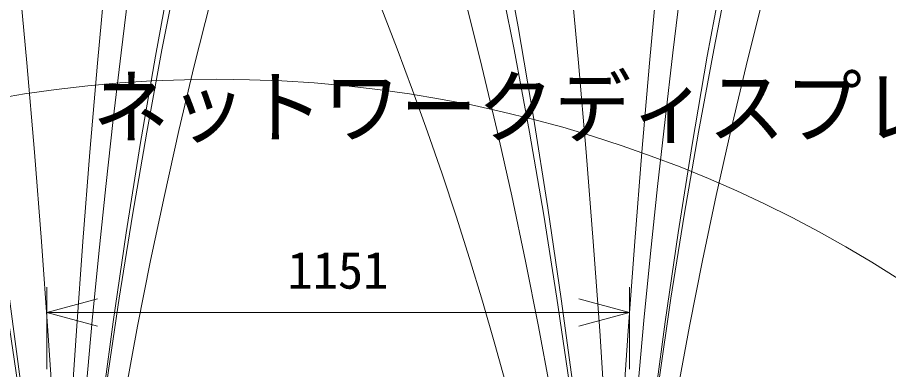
# Model space of a CAD drawing. Units: millimetres, scale not verified. Extents: x -4448 to 4505, y -700 to 8946.
# Drawn here: x -39.2 to 3.82, y 41.89 to 59.27 of the extents above; entities that cross this region are included whole.
import ezdxf
from ezdxf.enums import TextEntityAlignment as Align

# ---------------------------------------------------------------- set-up
doc = ezdxf.new("R2010")
doc.units = ezdxf.units.MM
doc.header["$LTSCALE"] = 0.125
for name, color, linetype, lineweight in [('0-0_0', 7, 'Continuous', 18), ('0-4_SUNPO', 3, 'Continuous', 18), ('0-5_GAIKEI', 1, 'Continuous', 18)]:
    doc.layers.add(name, color=color, linetype=linetype, lineweight=lineweight)
doc.layers.add('0-2_MOJI1', color=7, linetype='Continuous')
doc.styles.add('ＭＳ ゴシック', font='')
doc.styles.get('ＭＳ ゴシック').set_extended_font_data('MS Gothic')

# ---------------------------------------------------------------- blocks, each defined once
blk = doc.blocks.new('_Open30')
at = {"layer": '0-0_0'}
blk.add_line((0, 0), (-1, 0), dxfattribs=at)
blk.add_lwpolyline([(-1, 0.26795), (0, 0), (-1, -0.26795)], dxfattribs=at)
blk = doc.blocks.new('D3')
at = {"layer": '0-4_SUNPO'}
for p, q in [((155.7481, 103.4113), (155.7481, 107.4592)), ((184.5181, 103.4113), (184.5181, 107.4592)), ((158.2481, 106.2092), (182.0181, 106.2092))]:
    blk.add_line(p, q, dxfattribs=at)
at = {"layer": '0-4_SUNPO', "xscale": 2.5, "yscale": 2.5, "rotation": 180}
blk.add_blockref('_Open30', (155.7481, 106.2092), dxfattribs=at)
at = {"layer": '0-4_SUNPO', "xscale": 2.5, "yscale": 2.5}
blk.add_blockref('_Open30', (184.5181, 106.2092), dxfattribs=at)
at = {"layer": '0-4_SUNPO', "color": 7, "style": 'ＭＳ ゴシック'}
blk.add_text('1151', height=1.833, dxfattribs=at).set_placement((167.6331, 106.8342), align=Align.BOTTOM_LEFT)

msp = doc.modelspace()

# ---------------------------------------------------------------- linework, layer by layer
at = {"layer": '0-5_GAIKEI', "color": 7}
for centre, radius in [((28.6818, 4469.5797), 4476.6484), ((31.9418, 650.0371), 657.1058)]:
    msp.add_circle(centre, radius, dxfattribs=at)
at = {"layer": '0-5_GAIKEI'}
for centre, radius in [((-730.6956, -5.2344), 694.7083), ((-703.4456, -5.2344), 694.7083), ((656.7017, -5.2343), 694.6934), ((683.9517, -5.2343), 694.6934), ((487.0563, -6.0478), 524.9482), ((514.3063, -6.0478), 524.9482), ((-397.1526, -5.1048), 361.0653), ((-369.9026, -5.1048), 361.0653), ((314.9292, -5.0949), 352.821), ((342.1792, -5.0949), 352.821), ((-367.3619, -5.0514), 331.3746), ((-340.1119, -5.0514), 331.3746), ((293.3808, -5.0514), 331.3725), ((320.6308, -5.0514), 331.3725), ((-300.1414, -5.9889), 264.1541), ((-272.8914, -5.9889), 264.1541), ((226.2628, -5.9889), 264.2546), ((253.5128, -5.9889), 264.2546), ((-214.8503, -5.7848), 178.763), ((-187.6003, -5.7848), 178.763), ((-29.3452, -6.167), 62.3832)]:
    msp.add_circle(centre, radius, dxfattribs=at)

# ---------------------------------------------------------------- block references
at = {"layer": '0-4_SUNPO'}
msp.add_blockref('D3', (-193.4976, -61.4996), dxfattribs=at)

# ---------------------------------------------------------------- texts
at = {"layer": '0-2_MOJI1', "style": 'ＭＳ ゴシック', "width": 0.95}
msp.add_text('ネットワークディスプレイ（移動式スタンド付）', height=2.933, dxfattribs=at).set_placement((-35.4976, 52.5004), align=Align.BOTTOM_LEFT)

doc.saveas('drawing.dxf')
